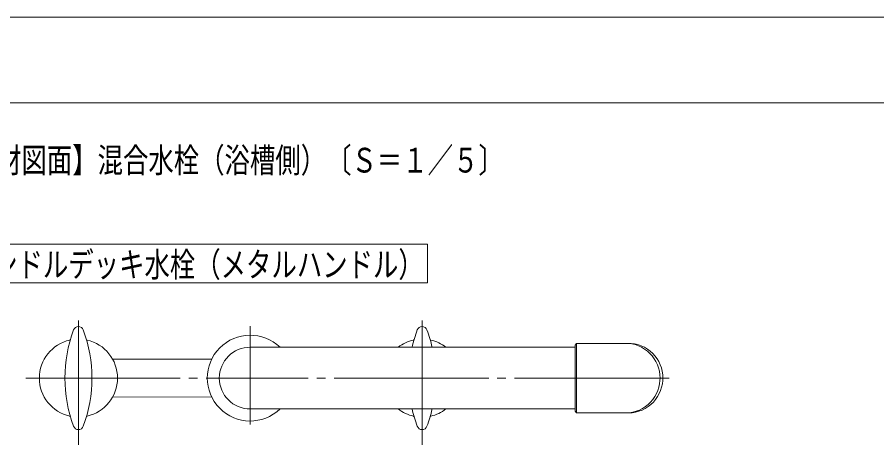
# Model space of a CAD drawing. Units: millimetres on the paper. Extents: x -305 to 305, y -152 to 152.
# Drawn here: x -253.5 to -153.4, y 98.4 to 148.5 of the extents above; entities that cross this region are included whole.
import ezdxf
from ezdxf.enums import TextEntityAlignment as Align

# ---------------------------------------------------------------- set-up
doc = ezdxf.new("R2010")
doc.units = ezdxf.units.MM
doc.linetypes.add('LONG_CHAIN', pattern=[21, 18, -1, 1, -1])
for name, color, linetype, lineweight in [('0-0_0', 7, 'Continuous', 9), ('0-1_VIEW0001', 7, 'Continuous', 9), ('0-3_図面枠', 3, 'Continuous', 9), ('0-4_DEFPOINTS', 7, 'Continuous', 9)]:
    doc.layers.add(name, color=color, linetype=linetype, lineweight=lineweight)
doc.styles.add('ＭＳ ゴシック', font='')
doc.styles.get('ＭＳ ゴシック').set_extended_font_data('MS Gothic')

msp = doc.modelspace()

# ---------------------------------------------------------------- linework, layer by layer
at = {"layer": '0-1_VIEW0001'}
for p, q in [((-262.751, 122.042), (-205.751, 122.042)), ((-205.751, 117.542), (-205.751, 122.042)), ((-262.751, 117.542), (-205.751, 117.542)), ((-188.377, 110.488), (-188.559, 110.288)), ((-188.559, 110.288), (-188.559, 106.438)), ((-182.327, 110.488), (-188.377, 110.488)), ((-188.377, 110.488), (-188.377, 106.438)), ((-182.363, 110.478), (-182.649, 110.488)), ((-181.961, 110.427), (-182.363, 110.478)), ((-181.567, 110.336), (-181.961, 110.427)), ((-181.245, 110.336), (-181.639, 110.427)), ((-181.185, 110.205), (-181.567, 110.336)), ((-180.862, 110.205), (-181.245, 110.336)), ((-180.496, 110.035), (-180.862, 110.205)), ((-188.559, 110.038), (-226.368, 110.038)), ((-180.149, 109.829), (-180.496, 110.035)), ((-180.148, 109.59), (-180.472, 109.829)), ((-179.851, 109.32), (-180.148, 109.59)), ((-179.582, 109.022), (-179.851, 109.32)), ((-179.26, 109.022), (-179.528, 109.32)), ((-242.386, 108.64), (-230.858, 108.638)), ((-179.345, 108.699), (-179.582, 109.022)), ((-179.141, 108.355), (-179.345, 108.699)), ((-179.023, 108.699), (-179.26, 109.022)), ((-178.972, 107.993), (-179.141, 108.355)), ((-178.819, 108.355), (-179.023, 108.699)), ((-178.65, 107.993), (-178.819, 108.355)), ((-178.839, 107.617), (-178.972, 107.993)), ((-178.744, 107.23), (-178.839, 107.617)), ((-178.686, 106.836), (-178.744, 107.23)), ((-178.517, 107.617), (-178.65, 107.993)), ((-178.421, 107.23), (-178.517, 107.617)), ((-178.364, 106.836), (-178.421, 107.23)), ((-188.559, 102.588), (-188.559, 106.438)), ((-188.377, 102.388), (-188.377, 106.438)), ((-178.723, 105.761), (-178.677, 106.157)), ((-178.667, 106.438), (-178.686, 106.836)), ((-178.677, 106.157), (-178.667, 106.438)), ((-178.401, 105.761), (-178.354, 106.157)), ((-178.345, 106.438), (-178.364, 106.836)), ((-178.354, 106.157), (-178.345, 106.438)), ((-178.808, 105.372), (-178.723, 105.761)), ((-178.485, 105.372), (-178.401, 105.761)), ((-242.438, 104.22), (-230.858, 104.238)), ((-179.51, 103.947), (-179.282, 104.276)), ((-179.282, 104.276), (-179.088, 104.626)), ((-179.187, 103.947), (-178.959, 104.276)), ((-178.959, 104.276), (-178.766, 104.626)), ((-180.715, 102.898), (-180.375, 103.114)), ((-180.393, 102.898), (-180.052, 103.114)), ((-180.375, 103.114), (-180.059, 103.363)), ((-180.059, 103.363), (-179.769, 103.641)), ((-179.769, 103.641), (-179.51, 103.947)), ((-179.447, 103.641), (-179.187, 103.947)), ((-188.559, 102.838), (-226.368, 102.838)), ((-188.377, 102.388), (-188.559, 102.588)), ((-182.327, 102.388), (-188.377, 102.388)), ((-182.649, 102.388), (-182.245, 102.409)), ((-182.327, 102.388), (-181.922, 102.409)), ((-182.245, 102.409), (-181.845, 102.472)), ((-181.922, 102.409), (-181.523, 102.472)), ((-181.845, 102.472), (-181.454, 102.575)), ((-181.523, 102.472), (-181.132, 102.575)), ((-181.454, 102.575), (-181.076, 102.718)), ((-181.132, 102.575), (-180.754, 102.718)), ((-181.076, 102.718), (-180.715, 102.898)), ((-180.754, 102.718), (-180.393, 102.898))]:
    msp.add_line(p, q, dxfattribs=at)
at = {"layer": '0-1_VIEW0001', "linetype": 'LONG_CHAIN'}
for p, q in [((-246.368, 98.665), (-246.368, 113.139)), ((-206.368, 98.665), (-206.368, 113.139)), ((-226.368, 101.041), (-226.368, 112.478)), ((-252.509, 106.438), (-226.368, 106.438)), ((-177.614, 106.438), (-226.368, 106.438))]:
    msp.add_line(p, q, dxfattribs=at)
at = {"layer": '0-1_VIEW0001'}
for points in [[(-181.639, 110.427), (-182.04, 110.478), (-182.327, 110.488)], [(-180.472, 109.829), (-180.819, 110.035), (-181.185, 110.205)], [(-179.528, 109.32), (-179.826, 109.59), (-180.149, 109.829)], [(-179.088, 104.626), (-178.93, 104.992), (-178.808, 105.372)], [(-178.766, 104.626), (-178.607, 104.992), (-178.485, 105.372)], [(-180.052, 103.114), (-179.736, 103.363), (-179.447, 103.641)]]:
    msp.add_lwpolyline(points, dxfattribs=at)
for centre, radius, start, end in [((-246.368, 111.838), 0.6, 20.52704, 159.47296), ((-206.368, 111.838), 0.6, 20.52704, 159.47296), ((-231.946, 106.438), 16, 159.47296, 200.52703), ((-260.79, 106.438), 16, 339.47296, 20.52704), ((-226.368, 106.438), 5, 46.054, 313.94601), ((-191.946, 106.438), 16, 159.47296, 166.99713), ((-220.79, 106.438), 16, 13.00288, 20.52704), ((-246.368, 106.438), 4.55, 102.74392, 257.25607), ((-247.394, 110.974), 0.1, 282.74392, 343.63801), ((-245.342, 110.974), 0.1, 196.36199, 257.25608), ((-246.368, 106.438), 4.55, 282.74392, 77.25608), ((-206.368, 106.438), 4.55, 102.74392, 127.70138), ((-207.394, 110.974), 0.1, 282.74392, 343.63801), ((-205.342, 110.974), 0.1, 196.36199, 257.25608), ((-206.368, 106.438), 4.55, 52.29862, 77.25608), ((-226.368, 106.438), 3.6, 90, 270), ((-206.368, 106.438), 4.55, 232.29862, 257.25608), ((-191.946, 106.438), 16, 193.00287, 200.52704), ((-220.79, 106.438), 16, 339.47296, 346.99712), ((-206.368, 106.438), 4.55, 282.74392, 307.70138), ((-247.394, 101.903), 0.1, 16.36199, 77.25608), ((-245.342, 101.903), 0.1, 102.74392, 163.63801), ((-207.394, 101.903), 0.1, 16.36199, 77.25608), ((-205.342, 101.903), 0.1, 102.74392, 163.63801), ((-246.368, 101.038), 0.6, 200.52704, 339.47296), ((-206.368, 101.038), 0.6, 200.52704, 339.47296)]:
    msp.add_arc(centre, radius, start, end, dxfattribs=at)
at = {"layer": '0-3_図面枠'}
msp.add_lwpolyline([(-291.017, -138.498), (108.983, -138.498), (108.983, 138.502), (-291.017, 138.502)], close=True, dxfattribs=at)
at = {"layer": '0-4_DEFPOINTS'}
msp.add_line((118.983, 148.502), (-301.017, 148.502), dxfattribs=at)

# ---------------------------------------------------------------- texts
at = {"layer": '0-0_0', "style": 'ＭＳ ゴシック', "width": 0.75}
msp.add_text('■【各種部材図面】混合水栓（浴槽側）〔Ｓ＝１／５〕', height=2.889, dxfattribs=at).set_placement((-270.735, 129.523), align=Align.BOTTOM_LEFT)
at = {"layer": '0-1_VIEW0001', "style": 'ＭＳ ゴシック', "width": 0.75}
msp.add_text('２ハンドルデッキ水栓（メタルハンドル）', height=2.889, dxfattribs=at).set_placement((-262.323, 117.363), align=Align.BOTTOM_LEFT)

doc.saveas('drawing.dxf')
